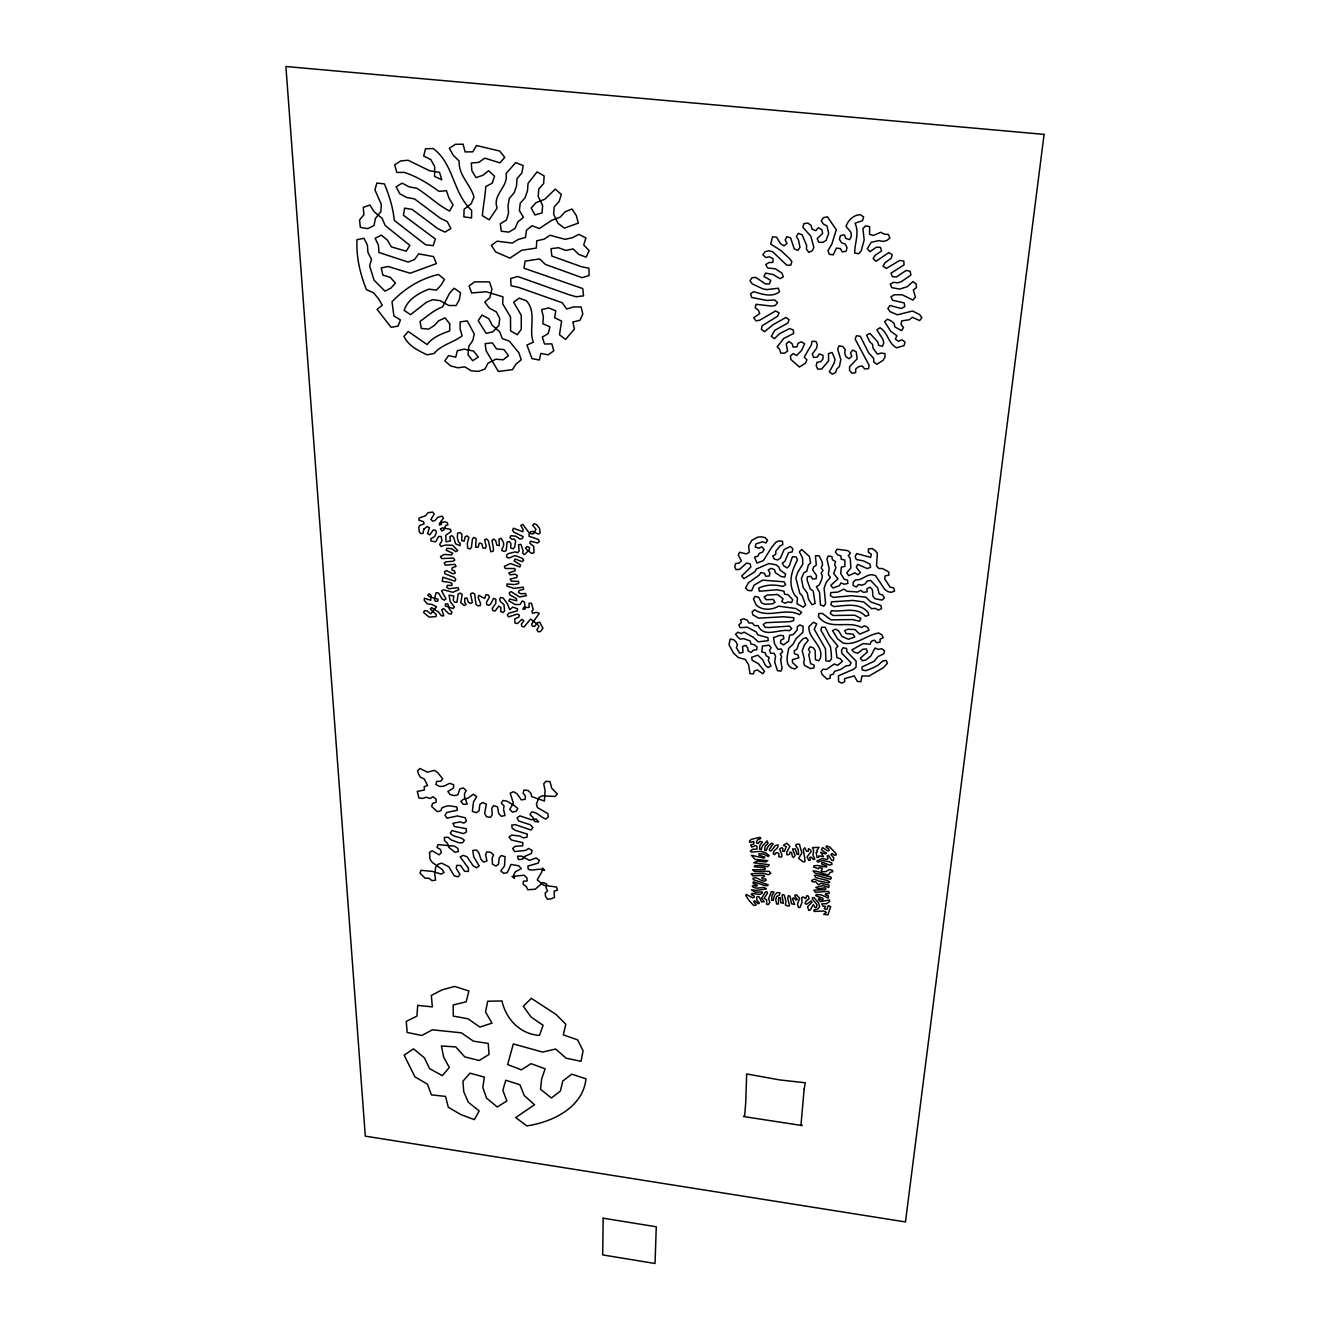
<?xml version="1.0" encoding="UTF-8"?>
<svg xmlns="http://www.w3.org/2000/svg" width="1330" height="1330" viewBox="0 0 1330 1330"><rect width="100%" height="100%" fill="white"/><g stroke="black" fill="none" stroke-linecap="round" stroke-linejoin="round"><path stroke-width="1.5" d="M423.854 529.124L423.04 533.247L420.712 533.629L419.233 531.651L418.8 527.262L419.748 525.383L424.071 523.987L423.555 521.742L418.834 520.096L419.15 517.952L425.351 515.907L428.061 512.698L432.715 512.067L434.228 514.062L430.92 519.398L432.699 521.194L434.943 520.595L437.703 517.337L442.109 516.14L443.488 518.185L440.862 521.41L441.51 524.269L439.365 525.067L439.632 522.906L444.735 521.776L447.179 522.59L447.944 524.801L445.75 525.516L443.904 529.905L441.843 530.886L440.43 528.825L442.524 527.894L450.538 529.34L451.053 531.568L445.799 535.275L446.049 541.825L450.454 540.928L449.922 536.638L451.884 535.591L453.63 537.403L455.608 543.82L460.03 545.682L460.263 543.538L458.434 541.792L457.32 537.436L457.636 533.081L459.931 532.582L461.942 534.145L461.693 540.579L464.153 541.21L465.051 537.037L466.88 535.824L468.842 537.436L467.279 543.621L467.628 548.043L469.989 549.007L471.435 547.445L472.433 538.933L473.929 537.387L476.14 538.7L475.641 547.229L478.085 547.262L479.315 543.189L481.793 543.471L482.857 547.894L485.334 548.376L486.182 546.431L484.602 539.764L486.763 538.982L488.393 540.878L490.803 551.75L493.114 551.268L493.546 549.174L492 540.346L493.812 539.082L495.724 540.728L496.888 545.167L499.365 545.616L498.999 539.099L501.161 538.284L503.355 542.208A8.978 7.448 27.2 0 1 502.225 548.392L501.776 550.487L504.137 551.501L506.215 550.587L507.129 542.008L509.473 541.576L510.92 543.571L510.67 547.943L513.064 548.841L514.56 547.278L515.707 541.061L514.278 539.066L511.851 539.265L509.922 537.619L510.92 535.707L515.774 536.189L520.013 539.082L522.341 538.583L523.122 536.589L513.895 532.233L512.532 530.188L513.447 528.243L522.856 531.767L523.139 529.606L520.795 525.4L522.873 524.419L528.525 532.166L531.352 533.929L533.795 533.579L535.99 529.19L532.731 525.417L534.111 523.721L536.539 524.585L539.581 528.492L540.196 532.981L538.268 534.145L533.081 531.368L530.637 531.701L529.124 534.045L528.991 536.239L538.351 539.465L539.298 541.643L537.536 543.006L530.52 541.177L529.822 543.205L533.712 546.298L533.978 552.814L531.701 553.413L527.096 549.905L525.466 548.01L527.062 546.53L529.423 547.578L529.307 549.756L524.369 554.71L522.574 552.964L523.122 550.886L520.961 544.402L518.55 544.668L519.082 551.135L517.619 552.715L515.209 551.867L508.393 553.613L506.713 554.992L506.647 557.17L509.058 558.018L515.176 555.558L522.274 558.268L523.754 560.213L522.108 561.626L515.059 558.999L514.145 560.911L520.562 565.017L519.847 566.996L510.454 563.538L504.319 566.364L505.3 568.475L514.893 568.558L515.142 570.753L508.792 572.898L510.221 574.859L514.926 574.194L517.17 575.375L516.821 577.469L510.155 579.115L511.402 581.144L518.584 581.426L518.667 583.604L514.095 584.585L507.029 583.97L506.946 586.098L514.045 588.375L523.272 587.162L523.638 589.34L519.149 590.47L518.567 592.482L520.745 593.745L525.516 593.496L526.314 595.624L519.631 597.02L511.119 591.634L509.224 592.731L509.905 594.892L516.472 598.65L516.738 600.811L509.789 599.049L508.841 600.877L515.259 604.552L520.08 604.502L522.191 600.977L524.502 601.991L525.2 608.974L522.873 609.323L523.638 607.394L529.091 607.461L529.057 603.205L531.485 603.271L533.247 609.556L531.834 611.102L532.532 613.23L536.971 612.349L539.215 613.512L531.701 623.92L532.249 626.048L534.693 626.364L537.486 622.673L539.764 622.224L542.939 628.176L540.512 631.501L538.185 631.8L536.888 629.838L538.982 626.33L537.519 624.452L530.554 619.065L524.02 627.029L521.676 626.147L521.393 624.019L523.854 620.811L521.892 619.314L517.403 623.537L514.976 623.088L514.81 618.882L518.833 617.103L519.382 615.125L517.104 614.078L508.609 616.937L507.378 614.959L508.575 613.28L517.287 610.803L517.553 608.741L512.815 607.128L509.723 609.705L507.312 603.637L503.172 597.985L500.728 597.519L499.631 599.265L500.28 601.409L503.987 604.635L504.585 611.035L503.073 612.482L500.728 611.601L500.861 607.411L498.733 606.081L495.209 611.019L492.782 610.503L492.266 608.359L495.807 603.321L495.89 599.148L493.496 598.384L490.753 603.903L489.174 605.283L486.763 604.601L486.414 602.457L489.39 597.253L488.542 595.125L486.115 594.61L484.669 598.467L478.85 595.391L478.118 597.32L480.579 603.571L480.296 605.632L477.936 605.798L475.924 604.319L474.66 593.878L472.35 592.881L470.504 594.028L472.383 602.49L470.488 603.521L468.326 602.224L467.013 598.018L464.669 598.251L464.752 602.473L466.049 604.452L464.203 605.566L460.779 602.59L462.192 594.51L460.113 593.097L458.185 594.078L456.955 602.241L454.544 602.174L453.264 600.196L453.813 596.106L449.058 595.109L450.155 601.426L454.428 607.162L452.848 608.525L445.301 605.948L445.434 603.87L447.828 603.92L449.124 608.658L452.034 612.448L450.953 614.161L448.559 613.529L443.621 608.575L441.76 609.639L443.738 615.807L441.377 615.823L438.484 612.049L431.651 607.627L430.288 609.14L436.29 614.493L436.09 616.538L429.208 617.137L423.588 612.482L424.47 610.686L426.847 610.753L430.687 613.845L436.523 606.846L432.134 604.502L427.346 603.853L424.22 600.345L424.42 598.267L430.687 600.312L431.169 595.591L429.44 593.779L427.745 595.075L429.59 596.788L438.069 599.215L437.703 601.243L435.342 601.276L434.445 599.182L436.074 592.731L438.484 592.964L442.059 598.932L444.237 600.179L445.966 598.949L441.593 590.919L443.422 589.805L452.848 592.282L458.883 589.656L457.969 587.561L448.975 588.791L446.847 587.444L447.179 585.383L451.951 585.433L451.901 583.288A14.58 11.804 27.3 0 0 444.686 581.792L442.258 581.243L442.857 577.203L454.777 581.16L455.791 579.365L454.378 577.419L445.018 573.829L444.503 571.651L446.398 570.587L453.164 573.878L455.226 573.031L454.444 570.869L452.05 570.105L452 567.943L456.074 566.381L454.794 564.336L445.334 565.15L444.154 563.089L445.849 561.792L452.965 561.243L454.794 560.08L453.43 558.068L441.76 558.567L440.446 556.538L444.287 554.427L451.585 554.976L452.715 553.23L446.215 550.304L446.863 548.309L451.768 548.692L455.874 551.684L457.72 550.52L452.566 545.25L445.251 545.084L441.011 546.431L439.665 544.402L441.992 540.894L441.128 536.489L438.684 536.439L435.608 541.875L431.036 540.994L430.87 538.783L434.644 536.555L436.34 532.698L435.874 530.471L433.414 529.839L429.756 534.86L427.495 533.646L429.44 527.827L427.229 526.514L423.854 529.124M804.151 1089.054L801.059 1124.066L802.173 1125.562L743.52 1116.535L744.7 1115.371L745.748 1102.188L746.662 1073.942L780.078 1079.977L805.315 1082.786L804.151 1089.054M449.723 323.938L449.706 330.887C441.46 333.83 432.45 337.371 427.096 344.553L408.194 331.453L403.954 336.424C408.31 345.817 418.252 350.671 427.196 354.844L434.046 353.481C441.61 344.52 453.513 342.658 462.108 335.808L460.113 328.859L460.163 321.893L467.262 320.879L474.261 334.063L472.732 340.646L468.908 346.049L467.977 354.711L472.665 360.729L478.384 357.022L473.546 351.087L464.17 349.142L457.337 350.721L455.758 357.188L448.493 355.576L444.835 360.979L450.621 365.9L457.836 367.795L464.835 366.864L471.319 370.854L478.584 371.369L485.018 368.975L488.06 363.14L495.841 359.2L503.172 359.798L508.442 355.642L504.004 349.591L496.639 348.992L492.316 342.857L485.167 343.639L486.065 350.621L498.351 371.469L512.482 369.64L516.023 364.054L521.21 359.798L518.966 352.949L509.457 341.195L502.308 338.585L499.698 331.735L492.233 325.301L488.758 318.668L481.925 315.077L478.218 320.68L486.198 333.398L493.048 331.669L498.9 325.351L499.764 318.469L496.289 311.819L489.44 308.211L484.735 302.143L489.872 297.621L491.901 288.943L489.44 281.877L474.644 281.877L469.074 285.933L471.618 292.966L486.198 291.752L502.94 296.823L502.707 303.905L510.487 316.873L510.587 330.887L517.27 334.695L521.293 329.291L521.244 315.243L513.596 302.193L519.215 298.136L526.464 300.813C537.054 312.65 528.392 328.959 533.313 342.226L526.929 345.035L531.967 358.635L539.332 360.031L540.845 353.431L548.226 354.827L553.779 350.821L551.867 343.872L544.502 344.005L542.324 337.072L548.293 333.547L549.905 326.848L542.856 323.705L543.388 316.723L541.626 309.624L548.658 307.895L555.79 310.854L554.61 317.737L561.593 321.079L559.481 334.778L565.616 339.416L574.41 329.042L572.848 321.976L579.93 320.347L582.806 314.063L581.077 306.947L573.579 306.947L566.63 309.026L562.258 302.758L518.534 287.347L511.053 285.75L510.703 278.519L517.619 276.474L568.758 294.628L576.173 296.756L583.554 295.859L582.773 288.593L524.02 268.244L525.051 261.146L539.631 258.951L545.333 264.387L582.058 277.671L589.09 275.543L588.924 268.228L581.326 266.682L551.85 256.075L551.019 248.677L558.45 247.713L565.815 250.439L573.114 248.91L578.766 254.429L586.148 257.156L589.157 250.655L583.72 244.919L585.915 238.004L578.849 234.346L572.382 237.754L565.067 239.317L550.038 235.26L544.003 239.201L536.755 240.763L536.339 248.062L521.726 250.289L509.922 258.12L495.608 251.919L491.369 245.335L497.088 241.196L512.266 243.074L518.384 239.383L525.483 237.505L526.464 230.273L532 225.734L539.382 228.527L551.401 220.497L560.246 217.123L565.117 211.769L572.016 209.026L576.356 215.676L578.334 223.107L564.402 228.112L558.001 223.324L553.629 214.28L554.211 206.848L559.115 201.495L561.343 194.463L555.275 189.109L544.835 199.234L535.99 202.675L531.169 208.029L534.926 214.978L542.058 212.933L542.623 205.502L538.185 196.408L538.783 188.91L543.671 183.507L544.12 175.926L537.087 171.903L528.06 183.374L527.478 190.872L525.051 197.804L520.263 203.174L519.365 210.539L523.455 217.305L517.902 221.844L515.009 228.394L508.891 232.118L501.277 231.237L500.313 223.773L506.447 220.032L508.526 213.099L508.027 205.568L509.34 198.32L514.112 192.917L516.522 186L517.071 178.469L521.892 173L523.156 165.585L515.691 162.609L506.065 173.565C508.692 187.048 492.083 194.479 497.137 207.979L489.224 219.782L482.374 215.676C483.172 205.801 485.184 196.574 485.766 186.582L492.2 183.174L494.561 176.225L488.609 170.672L482.99 175.228L476.007 177.638L471.884 170.722L471.252 163.041L478.817 162.376L484.752 158.154L499.964 162.858L504.768 157.356L499.581 151.022L476.506 145.519L472.782 151.836L465.101 151.903L463.123 144.222L455.442 144.305L449.34 148.262L453.297 155.361L459.166 161.046C458.335 175.361 470.521 184.355 473.962 196.956L471.302 203.656L464.12 209.275L463.821 216.79L471.551 217.954L471.668 210.423C452.782 193.266 453.846 163.374 433.098 148.544L425.484 148.81L423.672 155.992L430.87 159.633L434.727 166.716L434.544 176.375L441.76 179.816L439.532 172.302L429.723 170.822L408.094 160.248L400.646 160.947L394.711 164.87L396.772 172.435L404.337 172.401C417.138 176.607 427.961 183.357 438.983 191.337L446.448 190.722L448.975 198.12L453.098 204.92L449.557 211.054C437.769 204.936 428.194 195.311 416.789 188.245L409.191 186.882L402.109 183.158L396.057 186.815L399.848 193.814L406.897 197.555L414.478 198.885L440.147 218.12L447.246 221.628L450.953 228.544L444.868 232.102L437.786 228.61L412.2 209.458L404.636 208.128L403.439 215.244L435.392 239.018L433.148 245.651L425.65 244.753L394.262 220.364C393.032 207.513 389.358 195.959 384.42 183.906L376.839 183.025L374.944 189.957L381.311 204.305L380.862 211.603L375.393 218.519L374.029 225.501L367.845 228.644L360.363 227.397L359.532 220.032L363.888 214.762L363.273 207.347L369.989 205.053L374.162 211.803L382.076 218.32L385.135 225.452L409.889 245.402L406.182 251.171L391.419 246.915L387.479 240.198L381.328 235.161L375.127 238.269L378.452 245.252L378.984 252.501L408.194 262.077L414.661 259.433L418.618 253.864L433.53 256.574L436.423 263.606L410.122 273.249L388.161 266.499L381.211 267.928L382.89 275.111L390.189 277.305L395.459 283.041L390.987 287.995L384.969 291.17L374.046 280.148L369.624 265.934L371.469 259.3L367.945 252.451L367.413 245.202L363.988 238.269L357.005 239.699C356.124 256.856 360.064 273.88 366.482 289.724L373.531 292.8L378.501 298.718L382.325 305.268L377.072 309.308L391.12 327.33L398.019 326.116L400.446 319.932L393.88 315.875L392.018 301.76C404.702 288.444 420.48 278.668 438.451 274.479L444.519 279.433L440.995 285.235L436.356 290.14L428.942 289.159C418.75 293.132 407.628 299.3 404.154 310.389L410.588 314.661L426.332 302.326L432.715 299.666L440.114 300.647L448.792 305.468L456.124 305.551L459.332 299.599L460.529 292.766L454.145 288.244L449.557 293.215L442.541 306.914C433.73 310.09 427.479 316.224 420.031 321.411L421.311 328.427L428.626 329.125L434.312 325.534L438.834 320.696L445.101 317.87L449.723 323.938M780.594 659.497L782.057 668.308L781.009 671.052L777.501 670.736L774.675 662.041L775.556 656.239L774.226 653.379L770.702 653.246L769.471 650.337L771.151 647.826L769.139 645.2L762.439 646.048L761.807 651.949L765.265 652.781L766.113 655.74L769.172 657.452L768.324 660.279L770.968 665.998L768.142 667.544L765.465 665.416L762.705 659.763L757.834 655.141L751.583 657.336L752.231 660.312L758.333 663.653L764.551 671.318L762.788 673.728L757.335 669.938L754.21 671.018L753.478 673.845L750.004 673.678L748.64 664.9L745.315 659.397L738.483 657.619L733.495 653.163L729.006 644.734L730.203 639.082L733.695 639.713L736.188 642.041L737.485 644.934L736.355 647.677L739.663 653.163L742.971 652.415L742.606 646.43L745.764 645.366L747.776 647.976L748.058 650.985L751.284 652.448L753.279 650.154L756.737 649.871L757.019 646.912L754.376 644.718L750.901 643.969L750.22 640.96L743.537 638.583L740.162 639.148L737.585 636.887L735.59 634.227L737.951 632.199L741.226 633.579L744.152 632.132L753.196 637.269L758.283 641.841L768.208 640.661L767.925 637.635L757.684 634.809L756.271 631.933L747.061 627.195L740.112 627.677L738.848 624.751L741.292 622.756L740.644 619.714L743.902 618.799L747.211 620.179L748.89 622.989L752.431 623.055L754.559 625.649L758.083 625.632C763.852 638.633 779.247 628.525 789.455 630.719L791.766 628.575L789.422 626.114L768.657 627.527L765.116 627.311L763.237 624.601L765.781 622.673L790.269 621.609L793.578 620.728L793.811 617.685L783.287 616.754L758.732 618.151L752.747 614.809L752.165 611.75L754.692 609.788C768.191 618.899 785.215 607.295 799.446 614.626L801.641 612.349L795.872 608.508L778.599 606.164C772.065 610.138 761.708 610.786 756.055 604.718L753.445 598.932L755.157 596.372L758.649 597.27L761.691 603.055L765.099 604.219L772.165 603.92L775.008 602.241L773.196 599.448L766.097 599.714L764.185 596.954L766.878 595.125L777.501 594.493L783.038 598.733L781.807 601.559L784.983 603.221L788.108 601.925L791.666 602.59L792.663 599.68L788.092 594.743L784.517 594.211L783.935 591.102L776.803 589.788L759.413 591.235L758.682 588.143C766.047 584.469 774.875 584.402 782.755 586.43L785.631 584.751L784.085 581.808L762.755 580.163L754.143 585.117L751.616 590.736L748.042 590.42L745.532 588.01L748.557 582.706L759.131 575.142L760.91 572.548L764.467 573.33L765.781 576.356L769.305 575.923L769.937 572.898L768.191 570.005L771.101 568.359L774.509 569.622L775.423 572.731L781.242 576.588L784.85 577.087L785.598 574.061L779.979 570.021L778.765 566.962L775.972 564.768L768.89 563.571L756.421 568.974L754.958 571.717L743.886 578.683L741.724 576.023L750.802 567.079L750.236 563.937L746.712 562.989L739.497 569.406L735.939 569.606L734.742 566.547L735.623 563.571L739.098 563.039L741.492 560.878L738.266 555.142L739.497 552.266L746.496 553.928L749.289 552.133L748.657 545.765L751.882 540.296L757.867 537.104L761.442 536.821L765.033 537.636L767.543 540.13L766.047 542.939L762.539 541.842L755.939 543.887L755.224 546.946L758.665 548.243L761.741 546.78L764.102 549.373L762.556 552.133L759.314 553.33L757.884 556.139L754.526 557.071L756.92 563.056L763.337 560.662L771.683 547.328L775.756 542.341L778.848 540.845L782.489 541.327L782.821 544.535L779.812 546.131L775.822 551.185L775.723 554.344L772.78 555.99L774.176 559.016L777.718 559.98L780.444 558.085L784.168 549.49L790.319 546.48L792.913 548.908L792.098 551.95L788.607 552.632L784.966 561.227L782.339 563.238L784.052 566.148L787.21 567.927L789.405 565.566L792.414 556.738L796.055 556.888L797.501 559.897C791.466 571.069 787.676 583.538 794.891 595.424L797.435 597.785L797.052 603.787L803.353 607.195L805.564 604.901L802.273 595.873L799.845 593.429L795.855 578.001L797.834 572.116L802.838 564.086L802.472 557.752L799.33 551.817L801.691 549.523L809.421 556.522L810.569 562.789L808.308 565.134L806.845 571.235L803.835 572.814L801.375 578.467L803.237 587.694L807.277 592.997L808.474 599.198L811.998 604.751L815.14 603.454L813.195 591.019L810.269 588.99L807.044 579.98L807.343 576.871L810.835 576.256L812.663 579.099L816.204 578.633L816.52 575.508L812.73 570.021L813.561 566.996L816.304 565.067L815.423 555.74L819.064 555.79L822.04 561.659L822.572 564.834L821.159 567.677L823.004 570.52L821.076 573.08L822.389 576.106L821.79 579.165L819.297 584.917L816.437 586.663L819.579 592.465L820.444 604.867L823.785 606.247L825.598 603.687L824.101 588.109L826.279 582.257L830.336 577.353L828.374 574.577L829.122 568.342L826.928 558.899L828.274 556.007L831.915 556.555L832.414 559.747L835.556 561.543L834.675 564.585L835.872 567.661L833.627 573.546L838.016 578.783L830.751 585.399L832.946 588.026L839.346 585.699L840.976 582.989L844.417 584.219L847.875 583.421L847.543 580.262L844.068 579.115L840.66 573.363L841.358 567.095L844.883 566.447L844.833 560.08L841.242 559.232L840.909 556.023L837.468 554.71L835.373 551.967L837.036 549.207L847.892 550.653L850.452 553.114L848.274 555.574L850.252 558.384L850.868 567.877L846.745 572.881L848.723 575.657L854.808 572.814L857.85 574.743L860.427 572.632L856.304 567.245L857.667 564.369L867.343 568.592L870.601 567.278L869.936 564.103L863.552 560.911L856.304 559.548L855.207 556.439L856.72 553.596L870.635 557.386L871.3 554.261L868.357 552.166L868.457 548.957L872.081 548.509L875.107 550.504L877.351 553.164L876.537 565.882L878.814 568.509L882.488 568.525L888.839 572.016L888.856 575.192L885.265 575.757L884.65 578.849L890.136 587.178L893.727 587.96L894.558 591.069L891.283 592.332L887.675 591.567L884.799 589.473L875.506 575.591L871.915 574.693C865.73 574.693 861.657 580.695 855.423 579.897L853.245 582.324L853.062 585.449L856.354 586.979L858.465 584.518L862.073 585.183L865.248 583.804L867.093 581.16L870.568 580.362L877.634 587.777L879.18 593.945L882.671 595.025L884.433 597.868L882.023 600.096L874.824 598.683L872.812 595.973L872.463 589.755L870.153 587.195L866.994 588.625L867.077 591.784L863.519 592.349L860.61 590.304L857.651 591.983L846.878 591.251L844.051 589.107L837.967 592.066L830.818 592.598L830.352 595.674L833.494 597.419L851.283 595.724L865.78 597.087L870.701 601.892L880.909 605.516L881.541 608.608L878.432 610.054L875.256 608.375L871.665 608.675L863.702 601.941L852.946 600.445L831.533 601.842L830.934 604.867L834.093 606.58C845.514 605.615 859.147 602.34 867.808 612.133L868.856 615.158L865.547 616.239C856.686 606.33 842.788 612.166 831.483 610.719L830.236 613.529L833.179 615.491L854.691 615.225L860.909 618.433L859.529 621.21L852.447 619.564L830.967 619.863L822.538 613.546L818.948 613.446L818.382 616.438C828.873 631.118 848.041 620.063 861.557 627.511L864.4 625.765L867.609 627.361L869.089 630.237L859.712 634.144L854.941 629.522L847.775 629.273L844.666 630.62L846.063 633.529L853.145 634.177L854.808 636.97L848.507 639.248L842.04 636.505L838.648 630.952L835.589 629.173L832.547 630.62L837.667 638.949L843.237 643.121C856.171 645.782 866.462 634.942 878.731 633.014L881.807 634.809L883.203 637.702L880.111 639.115L880.094 642.174L876.586 642.706L874.458 640.129L871.25 641.343L870.219 644.202L863.037 643.62L851.882 649.921L854.292 652.299L857.784 653.213L862.838 649.256L866.379 648.957L867.476 651.916L860.311 658.184L862.422 660.744L865.83 660.029L870.834 656.006L875.007 648.043L878.315 649.422L881.757 648.691L884.483 650.819L883.868 653.778L878.016 656.604L873.993 661.359L861.956 666.978L862.272 669.988L865.797 670.669L872.148 668.292L878.049 665.249L882.688 660.944L886.179 660.461L887.426 663.354L883.087 667.909L868.939 676.072L861.973 675.923L860.926 681.725L857.368 681.409L854.259 675.889L844.484 678.682L844.733 681.658L841.79 683.121L838.598 681.642L838.482 675.79L853.611 669.239L856.038 667.195L856.138 661.21L846.828 651.584L846.628 648.541L843.12 647.71L841.441 650.27L841.873 653.296L851.117 662.822L849.687 665.482L846.179 665.798L840.893 669.339L834.459 671.417L833.312 674.16L830.086 675.175L830.253 678.15L827.011 679.115L822.156 674.51L821.076 671.617L822.938 669.223L826.479 669.456L834.292 663.953L837.568 665.349L842.472 661.326L840.311 658.816L836.969 657.552L835.822 648.508L837.9 646.164L829.471 635.906L825.215 627.245L821.641 627.211L820.876 630.137L830.469 646.945L831.25 652.997L831.499 659.015L829.438 661.326L825.897 660.844L825.481 648.807L814.226 629.173L816.77 623.77L813.495 622.29L808.923 626.646C807.925 638.516 823.852 645.482 820.377 658.151L818.831 660.727L815.406 659.73L815.24 650.702L813.528 647.943L810.153 646.779L808.441 649.306L810.003 652.116L808.74 654.842L810.718 663.753L814.043 664.983L813.993 667.959L810.618 668.608L804.484 665.399L803.603 662.456L804.517 659.63L802.19 650.702L804.334 645.1L808.208 640.345L806.213 637.702L802.988 638.766L798.881 643.404L796.953 649.073L794.243 650.802L794.509 653.811L797.917 654.875L798.848 657.835L792.447 659.614L792.447 662.589L797.368 667.012L794.908 668.94C784.018 667.211 787.244 655.707 788.757 648.308L793.195 643.986L795.988 638.749L802.855 632.282L803.12 626.28L799.796 624.917L797.285 626.912L797.185 629.955L795.207 632.349L793.046 634.593L789.654 635.291L788.557 641.176L783.503 644.884L780.494 643.055L780.843 640.096L783.852 638.716L783.387 635.674L779.829 635.358L773.528 637.602L774.509 643.654L777.734 649.24L781.225 649.007L782.705 651.85L780.311 653.878L781.674 656.737L780.594 659.497M804.633 857.584L804.966 861.557L803.47 861.99L798.582 858.365L801.874 853.062L799.43 844.201L796.138 844.351L795.706 845.597L798.116 849.305L798.665 854.475L797.019 854.226L795.307 848.972L792.497 849.006L795.107 855.506L793.628 857.484L792.348 856.537L791.616 852.563L790.037 851.981L789.604 854.392L786.944 854.841L786.645 852.181L789.92 846.429L786.795 843.154L783.37 845.365L786.346 846.728L784.218 851.499L782.589 851.134L782.938 848.656L781.791 847.592L779.58 849.172L781.741 854.209L781.807 856.836L780.261 857.168L778.765 856.47L778.998 853.91L777.884 852.829L776.221 852.73L774.526 854.708L773.245 853.744L773.944 851.233L777.784 847.326L778.133 844.816L775.324 845.548L771.25 850.884L769.588 850.651L769.405 849.321L773.146 843.835L771.633 843.12L769.571 844.999A12.868 10.025 13.7 0 0 767.177 848.224L766.163 850.601L764.567 850.103L765.182 846.262L768.025 843.27L767.194 840.926L762.522 845.78L761.226 849.454L759.58 849.155L759.945 845.265L762.373 842.04L759.895 841.275L758.25 843.403L756.62 843.02L756.471 841.691L758 839.513L760.86 838.548L760.062 837.302L751.384 839.33L749.389 841.142L749.921 842.455L753.811 841.458L753.794 844.051L750.818 844.849L751.583 847.094L755.706 845.564L757.003 846.495L757.019 849.089L752.68 849.305L750.336 850.934L751.35 852.065L760.727 851.4L765.531 852.763L769.172 855.589L768.158 856.52L763.919 854.109L758.998 853.777L758.848 855.074L764.866 857.118L763.935 858.116L751.367 855.257L755.108 859.396L767.759 860.66L765.698 861.973L757.485 861.042L753.728 862.788L769.255 864.733L767.759 866.711L759.729 865.414L754.891 865.63L754.26 866.778L763.769 867.642L765.282 868.29L764.999 869.537L752.531 869.82L754.609 871.483L769.139 871.316L770.818 873.428L768.208 874.724L763.536 873.245L751.151 873.76L752.813 875.872L763.819 875.24L764.534 876.47L761.807 877.634L762.356 878.897L765.598 878.93L766.213 880.177L764.999 880.942C760.561 881.94 757.468 875.905 752.963 878.365L753.379 879.662L768.225 884.799L767.36 885.813L764.102 885.298L753.295 881.84L752.98 883.07L757.302 885.215L756.454 886.229L753.279 885.331L752.265 886.246L753.379 887.293L756.554 888.191L764.102 887.393L766.413 888.939L755.856 890.435L751.417 889.703L754.941 892.214L762.439 891.898L762.323 893.162L759.729 894.408L751.832 893.477L751.284 894.625L754.177 896.088L754.21 897.368L752.78 897.817L746.13 894.392L745.781 895.605L748.94 900.294L753.678 905.53L756.238 904.932L753.578 901.524L754.842 900.842L758.216 903.818L759.413 903.07L756.72 899.745L756.604 897.168L757.851 896.487L759.38 897.085L761.541 901.89L764.218 901.723L761.591 898.249L765.531 891.881L767.161 891.948L767.493 893.245L764.052 898.315L766.645 899.745L766.695 904.4L768.324 904.516L769.854 902.488L768.64 898.664L771.317 891.615L774.077 892.114L771.982 895.323L771.6 900.277L773.229 900.327L774.442 895.406L777.152 892.513L780.028 892.862L779.23 895.289L776.604 896.536A28.545 21.879 12.9 0 0 775.756 900.244L776.703 904.018L778.333 904.051L778.698 897.75L780.311 897.717L780.876 902.787L783.437 903.27L781.957 895.672L782.622 894.558L784.201 895.007L785.93 901.358L785.365 904.899L788.191 906.212L789.588 905.713L787.626 898.049L788.441 895.688L790.02 896.154L791.55 903.768L794.542 904.516L792.447 898.465L793.811 897.883L795.889 900.061L797.335 899.595L794.908 896.204L794.974 894.924L796.604 894.957L799.646 898.249L797.468 904.067L798.466 907.526L800.045 907.309L801.94 902.621L801.84 897.534L803.154 896.902L805.731 898.681L806.911 895.555L808.407 896.221L809.072 898.714L805.83 901.324L805.049 903.718L806.628 904.234L811.067 900.975L812.065 902.089L807.51 906.861L808.84 910.418L810.303 910.003L813.278 904.566L815.24 907.625L816.637 907.077L816.903 904.6L812.331 899.047L812.331 897.767L813.91 897.534L818.549 902.92L819.629 906.727L818.15 908.772L813.81 910.169L814.176 911.449L823.536 910.984L826.445 912.314L823.702 914.342L827.942 914.89L830.652 906.611L828.307 905.514L827.127 909.122L825.614 909.471L824.251 908.623L825.714 906.445L823.021 906.162L821.724 903.835L826.578 903.735L829.77 901.275L829.371 899.978L820.344 901.657L818.299 899.479L818.914 898.349L821.524 899.928L823.021 899.546L822.921 898.249L815.722 895.705L816.271 894.541L821.175 894.824L828.374 898.066L828.357 895.805L825.365 894.824L825.731 893.61L829.006 893.544L829.255 892.297L827.992 891.349L815.39 892.314L813.844 890.152L824.766 889.753L825.897 888.905L824.866 887.808L818.632 888.739L815.789 887.426L822.871 885.58L828.839 887.492L829.022 885.115L820.926 883.32L818.432 884.816L815.672 881.823L812.381 881.757L811.566 880.543L814.126 879.13L818.715 881.009L828.54 882.887L829.787 882.139L827.31 880.46L816.021 877.7L814.459 875.506L815.988 875.14L830.253 879.246L831.317 878.332L830.818 877.035L814.841 872.995L813.079 870.967C818.565 870.635 823.104 874.741 828.756 874.724L830.053 872.43L832.813 871.699L832.397 870.385L829.355 869.438L825.98 871.649L822.738 871.682L821.142 871.183L822.439 868.207L819.147 867.625L818.465 868.756L813.777 867.11L813.943 865.813L817.152 865.481L826.711 867.077L826.562 865.747L821.84 864.168L821.608 862.838L823.187 862.555L829.255 865.032L831.965 864.434L831.865 863.103L828.939 861.657L822.406 860.543L818.083 862.123L816.853 861.142L821.973 858.548L826.928 859.363L828.058 858.482L827.127 855.938L828.607 855.423L831.716 860.277L833.378 860.543L833.827 857.983L830.951 854.492L832.048 853.577L834.708 855.273L836.254 854.874L835.938 853.544L829.721 846.944L826.612 845.93L826.063 847.144L828.74 848.939L829.205 850.252L827.958 851.034L822.522 847.576L821.325 849.87L826.578 853.228L825.215 853.877L820.693 852.364L823.453 856.587L818.765 855.905L818.648 857.202L817.119 857.584L816.105 852.43L817.485 851.799L816.869 850.502L819.014 847.36L812.397 847.609L813.677 850.136L812.946 855.273L814.858 859.047L813.345 859.479L811.317 857.218L809.687 857.368L810.269 860.011L808.74 860.394L807.127 856.769L811.167 851.466L810.768 850.153L808.524 848.656L808.208 851.266L806.579 851.366L804.8 847.775L803.254 849.737L804.633 857.584M869.571 230.489L869.521 234.329L873.428 235.41L880.726 232.285L884.3 234.163L888.34 234.429L889.886 238.02L886.844 240.497L882.954 241.445L878.997 240.597L871.167 242.293L867.243 248.81L869.986 251.669L876.37 247.197L880.41 247.33L881.591 251.004L875.09 255.343L873.095 258.585L876.005 261.279L888.872 252.534L892.247 254.695L891.183 258.336L884.849 262.858L883.053 266.2L886.362 268.411L899.828 260.431L903.802 261.096L904.051 264.886L890.967 273.199L892.413 276.723L896.42 276.956L906.129 270.422L910.069 271.303L910.934 275.011L901.408 281.627L897.65 282.874L893.677 282.309L890.219 284.121L891.715 287.629L899.579 289.109L907.143 286.748L912.929 281.644L916.171 283.922L916.47 287.662L913.328 289.94L915.422 297.188L912.929 300.065L902.239 294.811L894.242 294.745L890.984 296.823L892.58 300.264L904.234 302.907L904.733 306.598L901.391 308.543L889.903 305.451L887.858 308.56L890.102 311.652L897.384 314.794L912.496 311.037L919.595 314.528L921.856 317.604L919.612 320.613L912.43 317.305L909.421 319.666L901.657 320.929L901.042 324.537L903.519 327.463L901.59 330.621L894.89 326.931L894.092 323.323L891.05 320.879L887.476 319.2L884.566 321.627L890.668 331.187L896.935 335.742L895.306 339.017L898.398 341.361L901.906 339.782L905.015 342.093L904.067 345.584L896.636 347.812C888.224 343.589 887.975 332.467 879.995 327.712L876.886 329.857L882.887 339.283L883.802 342.841L882.505 346.216L878.664 345.351L877.667 341.827L869.936 333.448L866.562 335.226L869.87 341.877L872.63 344.52L872.979 348.128L877.418 354.179L881.092 353.049L884.982 353.597L884.999 357.188L883.12 360.28L876.852 364.287L873.76 361.993L873.644 358.418L868.623 352.816L860.327 336.291L856.42 335.725L855.173 339.133L869.072 365.201L868.473 368.709L864.6 368.875L862.206 365.966L858.449 366.731L855.655 369.108L855.672 372.666L851.865 373.181L849.488 370.272L849.604 366.714L857.152 358.834L856.204 351.835L852.746 350.039L850.518 352.916L851.799 356.357L849.039 358.784L845.863 356.573L844.683 353.115L845.198 349.574L842.904 346.581L839.064 345.8L837.684 349.108L840.809 359.599L839.396 366.531L836.769 369.058L835.672 372.417L832.43 374.196L829.371 371.885L834.392 362.608L834.991 359.117L832.065 352.45L828.474 353.664L828.59 360.829L826.312 363.622L821.591 369.042L817.734 369.108L816.188 365.783L816.969 362.342L820.726 361.66L823.021 358.884L822.938 355.31L819.28 353.963L817.385 357.005L813.594 357.487L812.281 354.063L816.52 348.31L817.318 344.819L815.905 341.394L812.015 341.311L811.383 344.819L804.234 357.105L806.894 359.815L805.531 363.073L799.446 367.03L790.885 359.499L790.419 355.941L793.245 353.63L796.637 355.492L801.658 350.339L804.6 343.838L801.342 341.744L797.967 343.356L796.969 346.781L793.145 347.113L792.065 343.622L788.856 341.461L786.213 343.955L787.609 351.053L784.6 353.115L780.76 353.148L779.812 349.64L777.235 346.831L783.669 338.485L793.611 333.498L793.295 329.873L789.604 328.593L779.613 333.631L774.442 338.651L771.3 336.39L774.841 330.289L787.792 323.09L789.106 319.732L785.93 317.471L773.013 324.769L764.517 331.702L761.425 329.358L762.007 325.833L777.701 316.158L779.064 312.816L775.606 310.954L759.663 320.247L755.889 320.863L753.744 317.72L759.713 313.597L758.316 310.123L755.191 307.795L756.122 304.304L771.566 306.1L775.373 305.451L777.585 302.558L774.675 299.965L766.961 300.447L751.683 297.471L750.586 293.88L753.578 291.686C761.841 293.963 771.649 297.87 779.513 291.802L778.349 288.211L766.911 289.591L763.038 288.926L752.315 283.922L750.004 280.813L751.965 277.721L755.856 277.438L765.565 284.022L769.455 283.855L770.768 280.414L763.952 276.407L765.565 273.099L773.279 274.595L780.028 278.685L783.337 276.84L782.057 273.249L775.506 268.826L767.643 267.962L765.748 264.587L768.923 262.542L772.863 262.442L773.062 258.702L769.555 256.823L765.714 257.521L762.871 254.795L764.999 251.736L768.757 250.738L772.614 251.752L786.828 265.219L790.768 265.152L791.849 261.578L789.438 258.502L780.826 250.472L770.718 244.088L772.531 236.806L776.504 237.156L780.627 243.789L784.068 245.834L787.011 243.423L785.149 239.999L786.845 236.624L790.635 237.954L794.226 248.826L797.9 250.422L799.995 247.28L798.399 239.799L796.338 236.474L798.416 233.299L802.14 234.828L806.628 245.418L806.479 249.192L808.806 252.351L812.331 250.722L813.827 247.264L810.801 236.142L802.855 227.297L803.918 223.656L807.859 223.058L811.084 225.452L812.065 229.209L815.805 230.705L818.233 227.746L821.807 229.608L822.655 233.382L817.202 238.552L818.632 242.16L822.638 242.409L826.03 240.497L828.673 233.398L826.961 225.884L823.37 224.072L821.242 220.73L823.553 217.654L827.443 216.807L836.287 229.757L831.782 244.254L827.975 250.622L829.272 254.246L833.228 254.878L836.387 248.112L840.377 248.577L842.306 251.952L846.213 251.22L847.011 247.53L845.215 244.072L841.441 242.675L839.43 239.317L840.394 235.626L844.284 234.795L845.797 238.386L849.621 239.649L851.366 236.241L850.984 232.418L846.046 226.316C848.075 220.231 853.694 214.878 860.344 214.662L863.652 216.973L862.572 220.68L855.024 223.191C859.679 233.232 854.525 243.074 854.708 253.049L858.665 253.747L861.192 250.871L864.168 239.982L862.937 228.594L865.697 225.834L869.687 226.649L869.571 230.489M603.172 1218.18L602.673 1254.905L655.042 1263.5L656.272 1226.775L603.172 1218.18M468.476 868.307L468.426 871.416L464.586 871.3L460.446 865.381L456.656 865.464L456.257 868.49L459.997 874.525L458.035 876.869L454.195 875.772L448.759 866.744L441.627 863.137L438.285 864.168L435.642 867.093L434.76 873.96L435.608 880.227L431.967 880.626L428.925 878.216L425.168 878.282L419.981 873.078L421.078 870.319L432.566 871.399L441.244 874.126L444.054 872.463L442.159 869.454L434.86 864.217A9.194 6.883 22.8 0 1 429.806 855.606L429.407 852.43L432.267 850.784L439.133 854.858L441.361 852.663L440.43 849.471L436.971 847.443L438.069 844.6L454.411 846.146L457.803 848.291L458.501 851.499L454.993 852.314L448.908 847.376L447.362 843.27L444.536 840.627L444.336 837.418L448.16 837.285L451.07 839.878L458.684 842.705L462.541 842.788L464.32 840.244C460.463 836.254 453.846 837.85 450.321 833.195L451.934 830.568L463.538 833.611L466.431 831.915L466.265 828.69L454.461 826.512L452.915 823.303L460.014 821.89L463.887 823.137L466.398 821.059L465.267 817.784L457.42 815.938L447.013 818.183L445.018 815.074L446.764 812.48L457.337 810.203L456.788 806.911L448.842 805.764L445.234 806.512L441.992 807.842L440.829 810.735L437.354 811.699L431.668 806.446L432.516 803.42L435.974 802.406L436.207 799.214L432.998 796.753L430.072 798.482L426.182 797.219L422.857 798.432L418.9 798L417.271 791.417L424.519 789.97L424.154 786.662L427.545 785.515L424.27 778.981L420.513 777.252L418.518 774.077L417.587 770.718L419.997 768.491L427.429 772.148L434.511 770.386L437.853 772.763L442.69 778.815L440.579 781.259L436.706 781.425L435.874 784.5L439.548 786.396L443.455 786.329L449.74 783.32L453.63 784.683L453.563 787.958L447.844 791.583L450.222 794.592L454.178 795.589L457.852 794.891L459.814 788.873L463.372 787.925L466.198 790.702L464.536 793.412L464.552 796.687L467.212 804.118L463.355 804.334L460.845 801.425L463.322 799.28L467.944 798.233L473.297 794.226L476.655 796.52L473.513 801.957L472.366 811.433L476.256 812.68L479.066 810.818L479.831 804.467L482.557 802.505L486.348 804.151L484.635 813.528L486.497 816.687L490.471 817.368L492.233 814.725L491.817 808.191L493.646 805.581L497.553 806.894L498.667 813.461L501.294 816.304L504.968 815.556L503.521 809.039L504.103 805.897L501.277 803.137L503.023 800.461L507.029 801.192L514.86 806.013L517.869 808.623L516.106 811.283L512.482 812.148L509.739 809.371L513.38 803.087L510.205 793.179L513.447 791.699L517.038 793.727L521.343 799.912L525.117 799.313L525.417 796.072L523.056 793.046L524.053 789.987L528.093 790.535L530.969 793.279L531.717 796.637L544.386 801.042L545.067 790.502L543.737 783.802L545.948 781.308L550.005 781.624L551.784 788.358L557.32 793.927L555.175 796.437L542.158 795.839L538.999 797.468L536.389 804.234L537.42 807.559L547.81 813.561L548.392 816.886L545.882 819.081C540.728 817.318 537.603 812.298 531.701 811.882L530.022 814.592L532.881 817.302L534.627 821.458L538.633 821.94L536.173 819.031L531.335 819.745L519.947 815.889L517.071 817.717L518.534 820.943L530.155 824.716L532.914 827.46L531.019 830.02L515.541 824.716L511.718 825.099L512.25 828.374L515.707 830.485L527.295 834.11L526.996 837.268L523.272 837.867L519.648 836.005L511.767 835.107L509.024 837.019L511.319 839.978L522.889 842.671L522.69 845.83L515.043 846.329L512.682 848.523L514.644 851.582L525.899 850.352L528.625 848.44L532.1 850.485L531.335 853.511L524.968 856.304L522.258 859.33L518.334 859.463L517.486 856.188L521.427 856.138L529.49 860.36L536.123 857.983L539.382 860.261L538.201 863.12L527.86 866.096L528.243 869.288C533.613 871.615 539.215 867.343 544.502 870.335L542.673 868.058L541.842 871.882L537.22 879.845L543.904 885.348L556.472 886.994L557.486 890.152L554.095 891.216L554.444 897.484L551.185 898.748L547.495 899.23L545.549 896.27L545.134 893.128L547.511 891L546.081 887.891L546.713 884.018L542.973 882.488L535.292 889.172L527.827 889.77L526.331 886.678L523.205 884.334L523.372 881.241L527.145 880.959L526.896 877.817L524.087 875.207L512.05 876.503L514.477 878.382L513.912 874.359L515.475 871.715L521.31 868.59L518.767 865.797L511.036 864.434L507.262 872.646L503.688 873.378L500.762 870.851L504.519 865.946L505.068 856.636L501.177 855.556L499.166 857.95L498.534 864.134L495.924 866.063L492.433 864.084L492.183 857.817L493.63 855.107L490.87 852.414L486.93 851.782L485.55 854.508L486.963 860.909L483.671 862.106L480.978 859.396L478.95 853.012L476.589 850.103L472.832 850.419L473.696 856.803L479.199 865.913L476.539 867.775L473.098 865.764L467.03 856.786L463.239 855.389L460.197 856.869L468.476 868.307M417.703 1005.38L416.922 1016.103L406.249 1021.423L407.18 1032.479L421.81 1035.472L432.4 1029.802L461.36 1032.828L473.447 1041.157L488.226 1043.452L489.008 1054.474L479.116 1060.509L464.752 1056.868L455.758 1046.926L441.41 1045.962L443.621 1056.968L449.291 1067.508L442.325 1075.671L429.623 1068.638L424.386 1057.832L413.547 1048.871L404.104 1055.139L414.943 1076.884L427.429 1084.133L431.419 1094.856L445.55 1096.419L448.293 1107.225L460.612 1114.474L474.361 1119.644L479.166 1110.949L468.31 1102.237L463.738 1091.681L462.956 1081.19L470.022 1073.16L484.32 1077.084L482.823 1087.475L486.531 1098.081L497.237 1106.976L506.846 1100.974L502.84 1090.267L505.766 1080.243L519.914 1084.748L524.253 1095.538L534.494 1104.764L515.691 1117.582L526.83 1125.895C552.399 1122.104 582.922 1107.624 585.981 1078.813L571.75 1074.175L562.789 1080.991L560.412 1091.016L551.401 1097.998L540.529 1089.27L541.659 1078.879L545.134 1068.805L531.019 1063.651L521.36 1069.852L507.644 1064.549L513.33 1043.934L542.607 1052.063L555.607 1049.021L566.098 1058.198L581.027 1061.34L583.089 1050.833L577.619 1039.861L563.305 1034.89L565.815 1024.25L556.04 1014.458L531.318 998.331L523.322 1006.261L531.019 1016.985L543.089 1025.28L539.465 1035.388C520.113 1034.191 506.065 1019.229 501.959 1000.958L487.694 1001.241L485.55 1012.014L492 1023.152L479.881 1027.076L468.027 1018.797L453.264 1016.07L453.164 1004.965L466.182 1001.839L468.892 990.966L454.677 986.444L442.109 989.836L431.336 995.422L432.35 1006.877L417.703 1005.38M1044.1 134.397L905.464 1221.938L365.301 1136.136L285.9 66.5L1044.1 134.397"/></g></svg>
